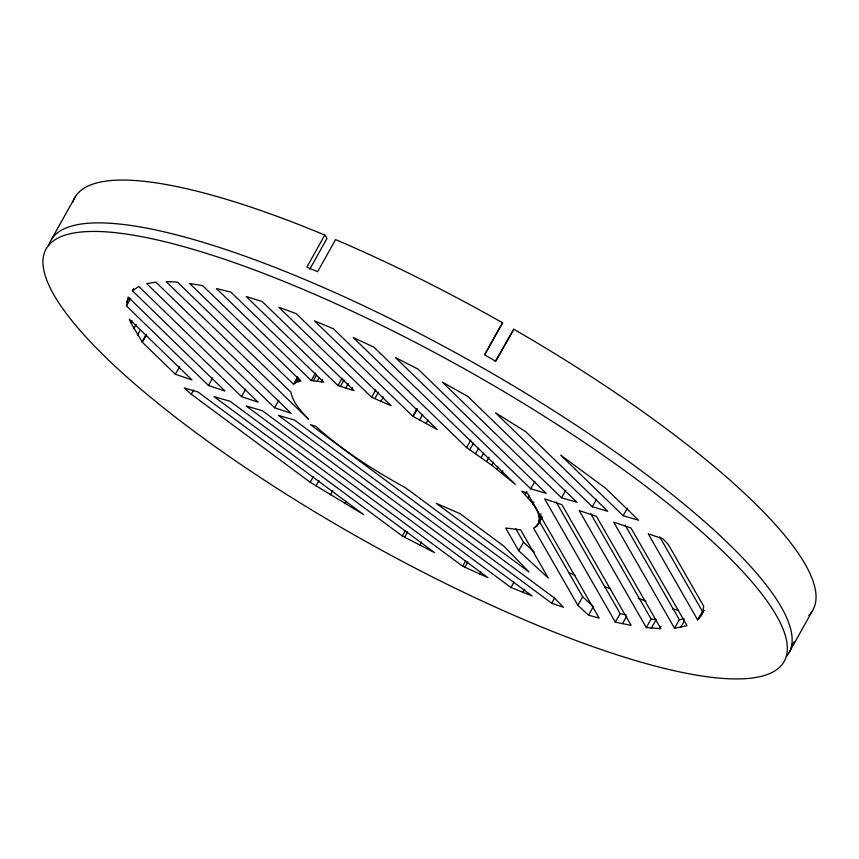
<?xml version="1.0" encoding="UTF-8"?>
<svg xmlns="http://www.w3.org/2000/svg" width="859" height="859" viewBox="0 0 859 859"><rect width="100%" height="100%" fill="white"/><g stroke="black" fill="none" stroke-linecap="round" stroke-linejoin="round"><path stroke-width="1.29" d="M126.509 305.944L128.12 297.042L224.994 391.028L208.458 385.455L126.509 305.944L130.697 298.46M538.271 524.387C542.727 511.33 529.305 500.206 521.842 491.176L527.383 493.045L599.131 618.147L588.544 615.194L577.86 605.337L533.579 528.135L537.186 525.772L542.008 517.472M700.976 615.849L702.705 612.199L703.714 606.25L668.334 544.552L662.837 538.743L648.255 533.826L697.572 619.811L700.976 615.849L703.961 610.502M132.458 290.782L138.782 286.455L258.065 402.184L241.529 396.611L132.458 290.782L133.65 288.645M126.638 302.25L129.033 297.976M130.761 322.651L129.43 319.237L191.922 379.871L175.386 374.299L142.358 342.247L130.761 322.651L131.953 320.514M133.746 328.707L136.141 324.423M137.515 335.096L140.5 329.749M142.036 341.818L146.223 334.334M142.358 342.247L146.545 334.752M175.386 374.299L179.574 366.804M191.278 394.249L184.32 387.978L197.914 391.929L363.658 514.605L310.206 482.264L191.278 394.249L193.672 389.965M208.458 385.455L212.645 377.96M72.822 202.316A422.746 99.408 29.2 0 1 324.788 235.055L306.856 267.149A422.746 99.408 29.2 0 1 317.626 271.702L335.568 239.597A422.746 99.408 29.2 0 1 502.633 322.834L484.691 354.939A422.746 99.408 29.2 0 1 495.847 361.317L513.779 329.222A422.746 99.408 29.2 0 1 808.781 615.431M309.766 269.232L327.064 238.276L324.788 235.055M241.529 396.611L245.717 389.116M274.601 407.767L146.728 283.706L155.855 282.096L291.137 413.34L274.601 407.767L278.788 400.273M293.51 384.252L296.269 382.395L300.929 380.988L202.67 285.66L189.646 283.491L293.51 384.252L297.686 376.757M294.53 383.393L297.515 378.046M296.269 382.395L298.664 378.121M298.352 381.6L299.544 379.463M311.259 380.548L323.725 382.18L230.942 292.157L216.425 288.538L311.259 380.548L315.446 373.053M313.385 380.677L316.37 375.329M317.261 381.106L319.054 377.896M321.416 381.74L322.608 379.603M338.006 385.573L246.222 296.527L262.199 301.552L353.983 390.598L338.006 385.573L342.193 378.078M340.454 386.249L344.04 379.828M345.758 387.86L348.153 383.576M351.256 389.653L352.458 387.516M310.206 482.264L313.191 476.917M315.994 485.969L318.99 480.621M371.636 397.277L278.853 307.254L296.291 313.707L391.124 405.706L371.636 397.277L375.823 389.782M374.835 398.576L378.422 392.155M381.052 401.207L383.436 396.922M330.318 494.87L332.712 490.586M344.878 503.653L346.08 501.516M412.728 416.218L314.48 320.879L333.399 328.782L437.252 429.543L412.728 416.218L416.916 408.723M413.168 416.432L417.356 408.938M419.675 419.836L422.671 414.478M426.171 423.326L427.965 420.115M484.852 354.187L500.872 325.529M495.149 361.596L513.779 329.222M402.334 536.005L213.998 396.622L230.094 401.303L434.557 552.638L402.334 536.005L405.319 530.658M404.632 537.24L407.628 531.893M466.62 447.571L353.167 337.501L373.858 347.111L515.314 484.347L491.863 465.299L466.62 447.571L470.807 440.076M469.83 449.687L473.416 443.265M419.75 545.132L421.544 541.922M475.607 453.595L478.592 448.237M481.212 457.503L483.606 453.23M486.634 461.412L489.029 457.138M491.863 465.299L493.657 462.088M496.878 469.164L498.07 467.028M501.667 472.987L502.869 470.85M462.668 566.21L246.189 405.985L262.274 410.677L487.901 577.656L462.668 566.21L465.664 560.863M464.848 567.241L467.844 561.893M479.666 574.027L480.857 571.89M525.042 494.559L526.835 491.348M530.722 488.825L395.441 357.58L418.258 369.252L546.131 493.313L530.722 488.825L534.91 481.341M527.941 497.833L529.133 495.686M532.795 504.018L533.987 501.871M518.696 550.737L505.661 528.017L520.672 529.906L548.278 578.043L518.696 550.737L523.475 542.179L515.658 528.543M539.216 517L541.009 513.789M539.495 519.115L541.288 515.905M535.769 526.964L536.961 524.828M539.431 521.059L541.814 516.774M537.186 525.772L541.975 517.215M510.965 587.513L278.37 415.359L294.465 420.04L532.086 595.921L510.965 587.513L513.961 582.155M561.539 497.801L442.256 382.072L467.876 396.461L576.947 502.29L561.539 497.801L565.727 490.306M522.895 592.356L524.688 589.145M592.356 506.778L495.482 412.782L525.826 431.755L607.764 511.266L592.356 506.778L596.543 499.283M551.693 603.201L563.461 607.292L554.334 597.928L405.502 487.772C373.676 470.281 342.72 450.642 315.715 426.236L310.55 424.733L551.693 603.201L554.678 597.843M623.172 515.744L560.68 455.12L605.552 488.18L638.591 520.232L623.172 515.744L627.36 508.26M577.86 605.337L582.649 596.78L539.023 520.726M588.544 615.194L593.322 606.637L582.649 596.78M615.355 622.152L544.649 498.875L561.915 504.695L631.129 625.363L615.355 622.152L620.144 613.594L556.106 501.946M622.517 623.741L626.705 616.247M646.312 627.575L579.181 510.525L596.447 516.345L660.861 628.659L646.312 627.575L651.101 619.017L590.616 513.553M651.38 628.133L656.169 619.575L651.101 619.017M659.744 628.648L660.947 626.512M674.551 628.251L687.017 625.706L630.989 527.995L613.713 522.175L674.551 628.251L679.34 619.693L684.279 618.974M680.725 627.36L684.312 620.939M697.572 619.811L703.242 610.502L698.453 619.06M702.705 612.199L703.908 610.051M791.483 646.387L794.038 641.802M789.249 652.335L812.174 611.232M51.529 239.328L75.528 196.4M501.516 324.38L502.633 322.834M620.144 613.594L626.104 614.915M523.475 542.179L534.33 552.187M659.701 536.886L702.351 611.254M625.116 525.139L679.34 619.693M48.77 245.577A422.746 99.408 29.2 0 1 465.267 358.085A422.746 99.408 29.2 0 1 786.78 656.093M678.739 610.513A414.672 97.507 29.2 0 1 672.5 608.827M645.925 600.935A414.672 97.507 29.2 0 1 638.237 598.455M610.674 588.909A414.672 97.507 29.2 0 1 604.532 586.665M574.993 575.24A414.672 97.507 29.2 0 1 568.873 572.76M170.544 281.709L166.216 281.688L308.456 419.181C301.294 411.321 292.994 403.054 290.922 392.209L177.48 282.139L170.544 281.709M459.919 513.607L436.243 503.31L529.026 571.976L503.718 546.023L459.919 513.607M170.533 413.329A422.746 99.408 29.2 0 0 780.401 666.466A422.746 99.408 29.2 0 0 294.508 285.757A422.746 99.408 29.2 0 0 170.533 413.329"/></g></svg>
